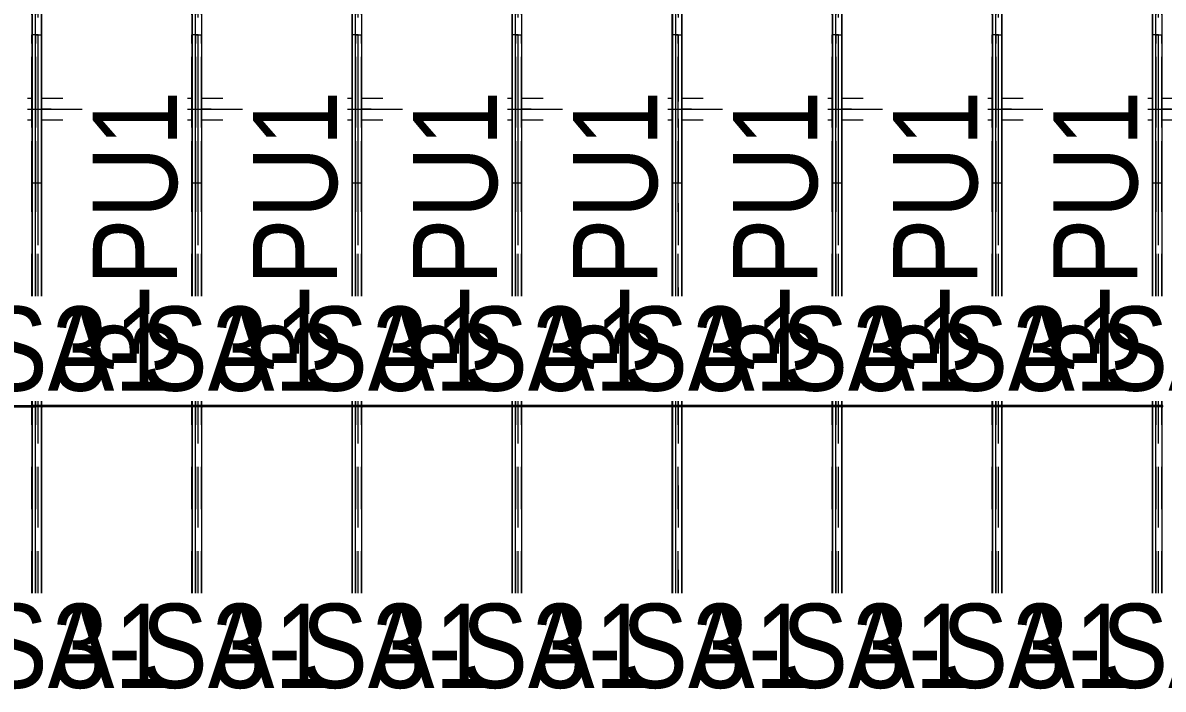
# Model space of a CAD drawing. Header units: millimetres. Extents: x -183 to 639, y -32 to 542.
# Drawn here: x 198.4 to 252.6, y 143.8 to 175.5 of the extents above; entities that cross this region are included whole.
import ezdxf

# ---------------------------------------------------------------- set-up
doc = ezdxf.new("R2010")
doc.units = ezdxf.units.MM
for name, pattern in [('XKITLINE00', [0]), ('XKITLINE01', [4, 1, -1, 1, -1]), ('XKITLINE02', [4, 2, -2]), ('XKITLINE03', [6, 3, -1, 1, -1])]:
    doc.linetypes.add(name, pattern=pattern)
for name, color, linetype, lineweight in [('Part', 2, 'Continuous', 0), ('PartMark', 7, 'Continuous', 0), ('S-grid', 1, 'Continuous', 0)]:
    doc.layers.add(name, color=color, linetype=linetype, lineweight=lineweight)
doc.styles.add('ARIAL', font='ARIAL.TTF')

# ---------------------------------------------------------------- blocks, each defined once
blk = doc.blocks.new('*A900')
at = {"layer": 'S-grid', "color": 1, "linetype": 'XKITLINE03', "lineweight": 0}
for p, q in [((198.621, 171.381), (201.226, 171.381)), ((206.226, 171.381), (208.83, 171.381)), ((213.83, 171.381), (216.435, 171.381)), ((221.435, 171.381), (224.04, 171.381)), ((229.04, 171.381), (231.645, 171.381)), ((236.645, 171.381), (239.25, 171.381)), ((244.25, 171.381), (246.855, 171.381)), ((251.855, 171.381), (279.694, 171.381))]:
    blk.add_line(p, q, dxfattribs=at)
blk = doc.blocks.new('*A932')
at = {"layer": 'Part', "color": 4, "linetype": 'XKITLINE01', "lineweight": 0}
for p, q in [((206.906, 171.396), (207.348, 171.396)), ((207.348, 171.367), (206.906, 171.367)), ((207.348, 171.396), (207.348, 171.367))]:
    blk.add_line(p, q, dxfattribs=at)
blk = doc.blocks.new('*A933')
at = {"layer": 'Part', "color": 4, "linetype": 'XKITLINE01', "lineweight": 0}
for p, q in [((214.511, 171.396), (214.953, 171.396)), ((214.953, 171.367), (214.511, 171.367)), ((214.953, 171.396), (214.953, 171.367))]:
    blk.add_line(p, q, dxfattribs=at)
blk = doc.blocks.new('*A934')
at = {"layer": 'Part', "color": 4, "linetype": 'XKITLINE01', "lineweight": 0}
for p, q in [((199.301, 171.396), (199.743, 171.396)), ((199.743, 171.367), (199.301, 171.367)), ((199.743, 171.396), (199.743, 171.367))]:
    blk.add_line(p, q, dxfattribs=at)
blk = doc.blocks.new('*A935')
at = {"layer": 'Part', "color": 4, "linetype": 'XKITLINE01', "lineweight": 0}
for p, q in [((237.326, 171.396), (237.767, 171.396)), ((237.767, 171.367), (237.326, 171.367)), ((237.767, 171.396), (237.767, 171.367))]:
    blk.add_line(p, q, dxfattribs=at)
blk = doc.blocks.new('*A936')
at = {"layer": 'Part', "color": 4, "linetype": 'XKITLINE01', "lineweight": 0}
for p, q in [((222.116, 171.396), (222.557, 171.396)), ((222.557, 171.367), (222.116, 171.367)), ((222.557, 171.396), (222.557, 171.367))]:
    blk.add_line(p, q, dxfattribs=at)
blk = doc.blocks.new('*A937')
at = {"layer": 'Part', "color": 4, "linetype": 'XKITLINE01', "lineweight": 0}
for p, q in [((229.721, 171.396), (230.162, 171.396)), ((230.162, 171.367), (229.721, 171.367)), ((230.162, 171.396), (230.162, 171.367))]:
    blk.add_line(p, q, dxfattribs=at)
blk = doc.blocks.new('*A938')
at = {"layer": 'Part', "color": 4, "linetype": 'XKITLINE01', "lineweight": 0}
for p, q in [((252.535, 171.396), (252.977, 171.396)), ((252.977, 171.367), (252.535, 171.367)), ((252.977, 171.396), (252.977, 171.367))]:
    blk.add_line(p, q, dxfattribs=at)
blk = doc.blocks.new('*A939')
at = {"layer": 'Part', "color": 4, "linetype": 'XKITLINE01', "lineweight": 0}
for p, q in [((244.931, 171.396), (245.372, 171.396)), ((245.372, 171.367), (244.931, 171.367)), ((245.372, 171.396), (245.372, 171.367))]:
    blk.add_line(p, q, dxfattribs=at)
blk = doc.blocks.new('*A1142')
at = {"layer": 'Part', "color": 7, "linetype": 'XKITLINE02', "lineweight": 0}
for p, q in [((198.793, 157.264), (198.795, 157.289)), ((198.795, 157.239), (198.793, 157.264)), ((198.795, 157.289), (198.799, 157.299)), ((198.799, 157.228), (198.795, 157.239)), ((199.323, 157.299), (198.799, 157.299)), ((198.799, 157.299), (198.804, 157.289)), ((198.804, 157.239), (198.799, 157.228)), ((199.323, 157.228), (198.799, 157.228)), ((198.804, 157.289), (198.805, 157.264)), ((198.805, 157.264), (198.804, 157.239)), ((206.906, 157.299), (206.605, 157.299)), ((206.906, 157.228), (206.605, 157.228))]:
    blk.add_line(p, q, dxfattribs=at)
at = {"layer": 'Part', "color": 2, "linetype": 'XKITLINE00', "lineweight": 0}
for p, q in [((206.605, 157.299), (199.323, 157.299)), ((206.605, 157.228), (199.323, 157.228)), ((206.928, 157.299), (206.906, 157.299)), ((206.928, 157.228), (206.906, 157.228)), ((206.924, 157.289), (206.922, 157.264)), ((206.922, 157.264), (206.924, 157.239)), ((206.928, 157.299), (206.924, 157.289)), ((206.924, 157.239), (206.928, 157.228)), ((206.932, 157.289), (206.928, 157.299)), ((206.928, 157.228), (206.932, 157.239)), ((206.934, 157.264), (206.932, 157.289)), ((206.932, 157.239), (206.934, 157.264))]:
    blk.add_line(p, q, dxfattribs=at)
blk = doc.blocks.new('*A1143')
at = {"layer": 'Part', "color": 2, "linetype": 'XKITLINE00', "lineweight": 0}
for p, q in [((236.845, 185.464), (236.845, 167.852)), ((236.856, 185.464), (236.856, 167.852)), ((236.864, 185.464), (236.864, 167.852)), ((237.024, 167.852), (237.024, 185.734)), ((237.316, 167.852), (237.316, 185.734)), ((237.326, 167.852), (237.326, 185.734)), ((237.326, 167.852), (236.845, 167.852))]:
    blk.add_line(p, q, dxfattribs=at)
at = {"layer": 'Part', "color": 7, "linetype": 'XKITLINE02', "lineweight": 0}
for p, q in [((236.854, 167.852), (236.854, 185.734)), ((237.036, 167.852), (237.036, 185.734)), ((237.135, 185.734), (237.135, 167.852)), ((237.147, 167.852), (237.147, 185.734)), ((237.307, 167.852), (237.307, 185.734)), ((237.315, 167.852), (237.315, 185.734))]:
    blk.add_line(p, q, dxfattribs=at)
blk = doc.blocks.new('*A1144')
at = {"layer": 'Part', "color": 2, "linetype": 'XKITLINE00', "lineweight": 0}
for p, q in [((221.635, 185.464), (221.635, 167.852)), ((221.646, 185.464), (221.646, 167.852)), ((221.654, 185.464), (221.654, 167.852)), ((221.814, 167.852), (221.814, 185.734)), ((222.107, 167.852), (222.107, 185.734)), ((222.116, 167.852), (222.116, 185.734)), ((222.116, 167.852), (221.635, 167.852))]:
    blk.add_line(p, q, dxfattribs=at)
at = {"layer": 'Part', "color": 7, "linetype": 'XKITLINE02', "lineweight": 0}
for p, q in [((221.645, 167.852), (221.645, 185.734)), ((221.826, 167.852), (221.826, 185.734)), ((221.925, 185.734), (221.925, 167.852)), ((221.937, 167.852), (221.937, 185.734)), ((222.097, 167.852), (222.097, 185.734)), ((222.105, 167.852), (222.105, 185.734))]:
    blk.add_line(p, q, dxfattribs=at)
blk = doc.blocks.new('*A1145')
at = {"layer": 'Part', "color": 2, "linetype": 'XKITLINE00', "lineweight": 0}
for p, q in [((206.426, 185.464), (206.426, 167.852)), ((206.436, 185.464), (206.436, 167.852)), ((206.444, 185.464), (206.444, 167.852)), ((206.605, 167.852), (206.605, 185.734)), ((206.897, 167.852), (206.897, 185.734)), ((206.906, 167.852), (206.906, 185.734)), ((206.906, 167.852), (206.426, 167.852))]:
    blk.add_line(p, q, dxfattribs=at)
at = {"layer": 'Part', "color": 7, "linetype": 'XKITLINE02', "lineweight": 0}
for p, q in [((206.435, 167.852), (206.435, 185.734)), ((206.616, 167.852), (206.616, 185.734)), ((206.716, 185.734), (206.716, 167.852)), ((206.727, 167.852), (206.727, 185.734)), ((206.888, 167.852), (206.888, 185.734)), ((206.896, 167.852), (206.896, 185.734))]:
    blk.add_line(p, q, dxfattribs=at)
blk = doc.blocks.new('*A1146')
at = {"layer": 'Part', "color": 2, "linetype": 'XKITLINE00', "lineweight": 0}
for p, q in [((252.055, 185.464), (252.055, 167.852)), ((252.065, 185.464), (252.065, 167.852)), ((252.073, 185.464), (252.073, 167.852)), ((252.234, 167.852), (252.234, 185.734)), ((252.526, 167.852), (252.526, 185.734)), ((252.535, 167.852), (252.535, 185.734)), ((252.535, 167.852), (252.055, 167.852))]:
    blk.add_line(p, q, dxfattribs=at)
at = {"layer": 'Part', "color": 7, "linetype": 'XKITLINE02', "lineweight": 0}
for p, q in [((252.064, 167.852), (252.064, 185.734)), ((252.245, 167.852), (252.245, 185.734)), ((252.345, 185.734), (252.345, 167.852)), ((252.357, 167.852), (252.357, 185.734)), ((252.517, 167.852), (252.517, 185.734)), ((252.525, 167.852), (252.525, 185.734))]:
    blk.add_line(p, q, dxfattribs=at)
blk = doc.blocks.new('*A1147')
at = {"layer": 'Part', "color": 2, "linetype": 'XKITLINE00', "lineweight": 0}
for p, q in [((244.45, 185.464), (244.45, 167.852)), ((244.46, 185.464), (244.46, 167.852)), ((244.469, 185.464), (244.469, 167.852)), ((244.629, 167.852), (244.629, 185.734)), ((244.921, 167.852), (244.921, 185.734)), ((244.931, 167.852), (244.931, 185.734)), ((244.931, 167.852), (244.45, 167.852))]:
    blk.add_line(p, q, dxfattribs=at)
at = {"layer": 'Part', "color": 7, "linetype": 'XKITLINE02', "lineweight": 0}
for p, q in [((244.459, 167.852), (244.459, 185.734)), ((244.641, 167.852), (244.641, 185.734)), ((244.74, 185.734), (244.74, 167.852)), ((244.752, 167.852), (244.752, 185.734)), ((244.912, 167.852), (244.912, 185.734)), ((244.92, 167.852), (244.92, 185.734))]:
    blk.add_line(p, q, dxfattribs=at)
blk = doc.blocks.new('*A1148')
at = {"layer": 'Part', "color": 2, "linetype": 'XKITLINE00', "lineweight": 0}
for p, q in [((229.24, 185.464), (229.24, 167.852)), ((229.251, 185.464), (229.251, 167.852)), ((229.259, 185.464), (229.259, 167.852)), ((229.419, 167.852), (229.419, 185.734)), ((229.712, 167.852), (229.712, 185.734)), ((229.721, 167.852), (229.721, 185.734)), ((229.721, 167.852), (229.24, 167.852))]:
    blk.add_line(p, q, dxfattribs=at)
at = {"layer": 'Part', "color": 7, "linetype": 'XKITLINE02', "lineweight": 0}
for p, q in [((229.249, 167.852), (229.249, 185.734)), ((229.431, 167.852), (229.431, 185.734)), ((229.53, 185.734), (229.53, 167.852)), ((229.542, 167.852), (229.542, 185.734)), ((229.702, 167.852), (229.702, 185.734)), ((229.71, 167.852), (229.71, 185.734))]:
    blk.add_line(p, q, dxfattribs=at)
blk = doc.blocks.new('*A1149')
at = {"layer": 'Part', "color": 2, "linetype": 'XKITLINE00', "lineweight": 0}
for p, q in [((214.03, 185.464), (214.03, 167.852)), ((214.041, 185.464), (214.041, 167.852)), ((214.049, 185.464), (214.049, 167.852)), ((214.209, 167.852), (214.209, 185.734)), ((214.502, 167.852), (214.502, 185.734)), ((214.511, 167.852), (214.511, 185.734)), ((214.511, 167.852), (214.03, 167.852))]:
    blk.add_line(p, q, dxfattribs=at)
at = {"layer": 'Part', "color": 7, "linetype": 'XKITLINE02', "lineweight": 0}
for p, q in [((214.04, 167.852), (214.04, 185.734)), ((214.221, 167.852), (214.221, 185.734)), ((214.321, 185.734), (214.321, 167.852)), ((214.332, 167.852), (214.332, 185.734)), ((214.492, 167.852), (214.492, 185.734)), ((214.501, 167.852), (214.501, 185.734))]:
    blk.add_line(p, q, dxfattribs=at)
blk = doc.blocks.new('*A1150')
at = {"layer": 'Part', "color": 2, "linetype": 'XKITLINE00', "lineweight": 0}
for p, q in [((198.821, 185.464), (198.821, 167.852)), ((198.831, 185.464), (198.831, 167.852)), ((198.839, 185.464), (198.839, 167.852)), ((199, 167.852), (199, 185.734)), ((199.292, 167.852), (199.292, 185.734)), ((199.301, 167.852), (199.301, 185.734)), ((199.301, 167.852), (198.821, 167.852))]:
    blk.add_line(p, q, dxfattribs=at)
at = {"layer": 'Part', "color": 7, "linetype": 'XKITLINE02', "lineweight": 0}
for p, q in [((198.83, 167.852), (198.83, 185.734)), ((199.011, 167.852), (199.011, 185.734)), ((199.111, 185.734), (199.111, 167.852)), ((199.122, 167.852), (199.122, 185.734)), ((199.283, 167.852), (199.283, 185.734)), ((199.291, 167.852), (199.291, 185.734))]:
    blk.add_line(p, q, dxfattribs=at)
blk = doc.blocks.new('*A1204')
at = {"layer": 'Part', "color": 4, "linetype": 'XKITLINE01', "lineweight": 0}
for p, q in [((198.621, 171.896), (198.821, 171.896)), ((199.301, 171.896), (201.226, 171.896)), ((206.226, 171.896), (206.426, 171.896)), ((206.906, 171.896), (208.83, 171.896)), ((213.83, 171.896), (214.03, 171.896)), ((214.511, 171.896), (216.435, 171.896)), ((221.435, 171.896), (221.635, 171.896)), ((222.116, 171.896), (224.04, 171.896)), ((229.04, 171.896), (229.24, 171.896)), ((229.721, 171.896), (231.645, 171.896)), ((236.645, 171.896), (236.845, 171.896)), ((237.326, 171.896), (239.25, 171.896)), ((244.25, 171.896), (244.45, 171.896)), ((244.931, 171.896), (246.855, 171.896)), ((251.855, 171.896), (252.055, 171.896)), ((252.535, 171.896), (253.234, 171.896)), ((198.621, 170.867), (198.821, 170.867)), ((199.301, 170.867), (201.226, 170.867)), ((206.226, 170.867), (206.426, 170.867)), ((206.906, 170.867), (208.83, 170.867)), ((213.83, 170.867), (214.03, 170.867)), ((214.511, 170.867), (216.435, 170.867)), ((221.435, 170.867), (221.635, 170.867)), ((222.116, 170.867), (224.04, 170.867)), ((229.04, 170.867), (229.24, 170.867)), ((229.721, 170.867), (231.645, 170.867)), ((236.645, 170.867), (236.845, 170.867)), ((237.326, 170.867), (239.25, 170.867)), ((244.25, 170.867), (244.45, 170.867)), ((244.931, 170.867), (246.855, 170.867)), ((251.855, 170.867), (252.055, 170.867)), ((252.535, 170.867), (253.234, 170.867))]:
    blk.add_line(p, q, dxfattribs=at)
blk = doc.blocks.new('*A1224')
at = {"layer": 'Part', "color": 7, "linetype": 'XKITLINE02', "lineweight": 0}
for p, q in [((191.188, 157.264), (191.19, 157.289)), ((191.19, 157.239), (191.188, 157.264)), ((191.19, 157.289), (191.194, 157.299)), ((191.194, 157.228), (191.19, 157.239)), ((191.194, 157.299), (191.718, 157.299)), ((191.194, 157.299), (191.199, 157.289)), ((191.199, 157.239), (191.194, 157.228)), ((191.194, 157.228), (191.718, 157.228)), ((191.199, 157.289), (191.2, 157.264)), ((191.2, 157.264), (191.199, 157.239)), ((199.301, 157.299), (199, 157.299)), ((199.301, 157.228), (199, 157.228))]:
    blk.add_line(p, q, dxfattribs=at)
at = {"layer": 'Part', "color": 2, "linetype": 'XKITLINE00', "lineweight": 0}
for p, q in [((191.718, 157.299), (199, 157.299)), ((191.718, 157.228), (199, 157.228)), ((199.323, 157.299), (199.301, 157.299)), ((199.323, 157.228), (199.301, 157.228)), ((199.319, 157.289), (199.317, 157.264)), ((199.317, 157.264), (199.319, 157.239)), ((199.323, 157.299), (199.319, 157.289)), ((199.319, 157.239), (199.323, 157.228)), ((199.327, 157.289), (199.323, 157.299)), ((199.323, 157.228), (199.327, 157.239)), ((199.329, 157.264), (199.327, 157.289)), ((199.327, 157.239), (199.329, 157.264))]:
    blk.add_line(p, q, dxfattribs=at)
blk = doc.blocks.new('*A1225')
at = {"layer": 'Part', "color": 2, "linetype": 'XKITLINE00', "lineweight": 0}
for p, q in [((199, 174.911), (198.821, 174.911)), ((198.821, 174.911), (198.821, 162.499)), ((198.831, 174.911), (198.831, 162.499)), ((198.839, 174.911), (198.839, 162.499)), ((199, 174.911), (199.301, 174.911)), ((199, 162.499), (199, 174.911)), ((199.292, 162.499), (199.292, 174.911)), ((199.301, 162.499), (199.301, 174.911)), ((198.821, 157.499), (198.821, 157.299)), ((198.821, 157.228), (198.821, 148.381)), ((198.831, 157.499), (198.831, 157.299)), ((198.831, 157.228), (198.831, 148.381)), ((198.839, 157.499), (198.839, 157.299)), ((198.839, 157.228), (198.839, 148.381)), ((199, 148.381), (199, 157.499)), ((199.292, 148.381), (199.292, 157.499)), ((199.301, 148.381), (199.301, 157.499))]:
    blk.add_line(p, q, dxfattribs=at)
at = {"layer": 'Part', "color": 7, "linetype": 'XKITLINE02', "lineweight": 0}
for p, q in [((198.83, 162.499), (198.83, 174.911)), ((199.122, 174.911), (199, 174.911)), ((199.011, 162.499), (199.011, 174.911)), ((199.111, 174.911), (199.111, 162.499)), ((199.122, 162.499), (199.122, 174.911)), ((199.283, 162.499), (199.283, 174.911)), ((199.291, 162.499), (199.291, 174.911)), ((198.821, 157.299), (198.821, 157.228)), ((198.83, 148.381), (198.83, 157.499)), ((198.831, 157.299), (198.831, 157.228)), ((198.839, 157.299), (198.839, 157.228)), ((199.011, 148.381), (199.011, 157.499)), ((199.111, 157.499), (199.111, 148.381)), ((199.122, 148.381), (199.122, 157.499)), ((199.283, 148.381), (199.283, 157.499)), ((199.291, 148.381), (199.291, 157.499))]:
    blk.add_line(p, q, dxfattribs=at)
blk = doc.blocks.new('*A1247')
at = {"layer": 'Part', "color": 2, "linetype": 'XKITLINE00', "lineweight": 0}
for p, q in [((237.024, 174.911), (236.845, 174.911)), ((236.845, 174.911), (236.845, 162.499)), ((236.856, 174.911), (236.856, 162.499)), ((236.864, 174.911), (236.864, 162.499)), ((237.024, 174.911), (237.326, 174.911)), ((237.024, 162.499), (237.024, 174.911)), ((237.316, 162.499), (237.316, 174.911)), ((237.326, 162.499), (237.326, 174.911)), ((236.845, 157.499), (236.845, 157.299)), ((236.845, 157.228), (236.845, 148.381)), ((236.856, 157.499), (236.856, 157.299)), ((236.856, 157.228), (236.856, 148.381)), ((236.864, 157.499), (236.864, 157.299)), ((236.864, 157.228), (236.864, 148.381)), ((237.024, 148.381), (237.024, 157.499)), ((237.316, 148.381), (237.316, 157.499)), ((237.326, 148.381), (237.326, 157.499))]:
    blk.add_line(p, q, dxfattribs=at)
at = {"layer": 'Part', "color": 7, "linetype": 'XKITLINE02', "lineweight": 0}
for p, q in [((236.854, 162.499), (236.854, 174.911)), ((237.147, 174.911), (237.024, 174.911)), ((237.036, 162.499), (237.036, 174.911)), ((237.135, 174.911), (237.135, 162.499)), ((237.147, 162.499), (237.147, 174.911)), ((237.307, 162.499), (237.307, 174.911)), ((237.315, 162.499), (237.315, 174.911)), ((236.845, 157.299), (236.845, 157.228)), ((236.854, 148.381), (236.854, 157.499)), ((236.856, 157.299), (236.856, 157.228)), ((236.864, 157.299), (236.864, 157.228)), ((237.036, 148.381), (237.036, 157.499)), ((237.135, 157.499), (237.135, 148.381)), ((237.147, 148.381), (237.147, 157.499)), ((237.307, 148.381), (237.307, 157.499)), ((237.315, 148.381), (237.315, 157.499))]:
    blk.add_line(p, q, dxfattribs=at)
blk = doc.blocks.new('*A1248')
at = {"layer": 'Part', "color": 2, "linetype": 'XKITLINE00', "lineweight": 0}
for p, q in [((221.814, 174.911), (221.635, 174.911)), ((221.635, 174.911), (221.635, 162.499)), ((221.646, 174.911), (221.646, 162.499)), ((221.654, 174.911), (221.654, 162.499)), ((221.814, 174.911), (222.116, 174.911)), ((221.814, 162.499), (221.814, 174.911)), ((222.107, 162.499), (222.107, 174.911)), ((222.116, 162.499), (222.116, 174.911)), ((221.635, 157.499), (221.635, 157.299)), ((221.635, 157.228), (221.635, 148.381)), ((221.646, 157.499), (221.646, 157.299)), ((221.646, 157.228), (221.646, 148.381)), ((221.654, 157.499), (221.654, 157.299)), ((221.654, 157.228), (221.654, 148.381)), ((221.814, 148.381), (221.814, 157.499)), ((222.107, 148.381), (222.107, 157.499)), ((222.116, 148.381), (222.116, 157.499))]:
    blk.add_line(p, q, dxfattribs=at)
at = {"layer": 'Part', "color": 7, "linetype": 'XKITLINE02', "lineweight": 0}
for p, q in [((221.645, 162.499), (221.645, 174.911)), ((221.937, 174.911), (221.814, 174.911)), ((221.826, 162.499), (221.826, 174.911)), ((221.925, 174.911), (221.925, 162.499)), ((221.937, 162.499), (221.937, 174.911)), ((222.097, 162.499), (222.097, 174.911)), ((222.105, 162.499), (222.105, 174.911)), ((221.635, 157.299), (221.635, 157.228)), ((221.645, 148.381), (221.645, 157.499)), ((221.646, 157.299), (221.646, 157.228)), ((221.654, 157.299), (221.654, 157.228)), ((221.826, 148.381), (221.826, 157.499)), ((221.925, 157.499), (221.925, 148.381)), ((221.937, 148.381), (221.937, 157.499)), ((222.097, 148.381), (222.097, 157.499)), ((222.105, 148.381), (222.105, 157.499))]:
    blk.add_line(p, q, dxfattribs=at)
blk = doc.blocks.new('*A1249')
at = {"layer": 'Part', "color": 2, "linetype": 'XKITLINE00', "lineweight": 0}
for p, q in [((206.605, 174.911), (206.426, 174.911)), ((206.426, 174.911), (206.426, 162.499)), ((206.436, 174.911), (206.436, 162.499)), ((206.444, 174.911), (206.444, 162.499)), ((206.605, 174.911), (206.906, 174.911)), ((206.605, 162.499), (206.605, 174.911)), ((206.897, 162.499), (206.897, 174.911)), ((206.906, 162.499), (206.906, 174.911)), ((206.426, 157.499), (206.426, 157.299)), ((206.426, 157.228), (206.426, 148.381)), ((206.436, 157.499), (206.436, 157.299)), ((206.436, 157.228), (206.436, 148.381)), ((206.444, 157.499), (206.444, 157.299)), ((206.444, 157.228), (206.444, 148.381)), ((206.605, 148.381), (206.605, 157.499)), ((206.897, 148.381), (206.897, 157.499)), ((206.906, 148.381), (206.906, 157.499))]:
    blk.add_line(p, q, dxfattribs=at)
at = {"layer": 'Part', "color": 7, "linetype": 'XKITLINE02', "lineweight": 0}
for p, q in [((206.435, 162.499), (206.435, 174.911)), ((206.727, 174.911), (206.605, 174.911)), ((206.616, 162.499), (206.616, 174.911)), ((206.716, 174.911), (206.716, 162.499)), ((206.727, 162.499), (206.727, 174.911)), ((206.888, 162.499), (206.888, 174.911)), ((206.896, 162.499), (206.896, 174.911)), ((206.426, 157.299), (206.426, 157.228)), ((206.435, 148.381), (206.435, 157.499)), ((206.436, 157.299), (206.436, 157.228)), ((206.444, 157.299), (206.444, 157.228)), ((206.616, 148.381), (206.616, 157.499)), ((206.716, 157.499), (206.716, 148.381)), ((206.727, 148.381), (206.727, 157.499)), ((206.888, 148.381), (206.888, 157.499)), ((206.896, 148.381), (206.896, 157.499))]:
    blk.add_line(p, q, dxfattribs=at)
blk = doc.blocks.new('*A1250')
at = {"layer": 'Part', "color": 2, "linetype": 'XKITLINE00', "lineweight": 0}
for p, q in [((252.234, 174.911), (252.055, 174.911)), ((252.055, 174.911), (252.055, 162.499)), ((252.065, 174.911), (252.065, 162.499)), ((252.073, 174.911), (252.073, 162.499)), ((252.234, 174.911), (252.535, 174.911)), ((252.234, 162.499), (252.234, 174.911)), ((252.526, 162.499), (252.526, 174.911)), ((252.535, 162.499), (252.535, 174.911)), ((252.055, 157.499), (252.055, 157.299)), ((252.055, 157.228), (252.055, 148.381)), ((252.065, 157.499), (252.065, 157.299)), ((252.065, 157.228), (252.065, 148.381)), ((252.073, 157.499), (252.073, 157.299)), ((252.073, 157.228), (252.073, 148.381)), ((252.234, 148.381), (252.234, 157.499)), ((252.526, 148.381), (252.526, 157.499)), ((252.535, 148.381), (252.535, 157.499))]:
    blk.add_line(p, q, dxfattribs=at)
at = {"layer": 'Part', "color": 7, "linetype": 'XKITLINE02', "lineweight": 0}
for p, q in [((252.064, 162.499), (252.064, 174.911)), ((252.357, 174.911), (252.234, 174.911)), ((252.245, 162.499), (252.245, 174.911)), ((252.345, 174.911), (252.345, 162.499)), ((252.357, 162.499), (252.357, 174.911)), ((252.517, 162.499), (252.517, 174.911)), ((252.525, 162.499), (252.525, 174.911)), ((252.055, 157.299), (252.055, 157.228)), ((252.064, 148.381), (252.064, 157.499)), ((252.065, 157.299), (252.065, 157.228)), ((252.073, 157.299), (252.073, 157.228)), ((252.245, 148.381), (252.245, 157.499)), ((252.345, 157.499), (252.345, 148.381)), ((252.357, 148.381), (252.357, 157.499)), ((252.517, 148.381), (252.517, 157.499)), ((252.525, 148.381), (252.525, 157.499))]:
    blk.add_line(p, q, dxfattribs=at)
blk = doc.blocks.new('*A1251')
at = {"layer": 'Part', "color": 2, "linetype": 'XKITLINE00', "lineweight": 0}
for p, q in [((244.629, 174.911), (244.45, 174.911)), ((244.45, 174.911), (244.45, 162.499)), ((244.46, 174.911), (244.46, 162.499)), ((244.469, 174.911), (244.469, 162.499)), ((244.629, 174.911), (244.931, 174.911)), ((244.629, 162.499), (244.629, 174.911)), ((244.921, 162.499), (244.921, 174.911)), ((244.931, 162.499), (244.931, 174.911)), ((244.45, 157.499), (244.45, 157.299)), ((244.45, 157.228), (244.45, 148.381)), ((244.46, 157.499), (244.46, 157.299)), ((244.46, 157.228), (244.46, 148.381)), ((244.469, 157.499), (244.469, 157.299)), ((244.469, 157.228), (244.469, 148.381)), ((244.629, 148.381), (244.629, 157.499)), ((244.921, 148.381), (244.921, 157.499)), ((244.931, 148.381), (244.931, 157.499))]:
    blk.add_line(p, q, dxfattribs=at)
at = {"layer": 'Part', "color": 7, "linetype": 'XKITLINE02', "lineweight": 0}
for p, q in [((244.459, 162.499), (244.459, 174.911)), ((244.752, 174.911), (244.629, 174.911)), ((244.641, 162.499), (244.641, 174.911)), ((244.74, 174.911), (244.74, 162.499)), ((244.752, 162.499), (244.752, 174.911)), ((244.912, 162.499), (244.912, 174.911)), ((244.92, 162.499), (244.92, 174.911)), ((244.45, 157.299), (244.45, 157.228)), ((244.459, 148.381), (244.459, 157.499)), ((244.46, 157.299), (244.46, 157.228)), ((244.469, 157.299), (244.469, 157.228)), ((244.641, 148.381), (244.641, 157.499)), ((244.74, 157.499), (244.74, 148.381)), ((244.752, 148.381), (244.752, 157.499)), ((244.912, 148.381), (244.912, 157.499)), ((244.92, 148.381), (244.92, 157.499))]:
    blk.add_line(p, q, dxfattribs=at)
blk = doc.blocks.new('*A1252')
at = {"layer": 'Part', "color": 2, "linetype": 'XKITLINE00', "lineweight": 0}
for p, q in [((229.419, 174.911), (229.24, 174.911)), ((229.24, 174.911), (229.24, 162.499)), ((229.251, 174.911), (229.251, 162.499)), ((229.259, 174.911), (229.259, 162.499)), ((229.419, 174.911), (229.721, 174.911)), ((229.419, 162.499), (229.419, 174.911)), ((229.712, 162.499), (229.712, 174.911)), ((229.721, 162.499), (229.721, 174.911)), ((229.24, 157.499), (229.24, 157.299)), ((229.24, 157.228), (229.24, 148.381)), ((229.251, 157.499), (229.251, 157.299)), ((229.251, 157.228), (229.251, 148.381)), ((229.259, 157.499), (229.259, 157.299)), ((229.259, 157.228), (229.259, 148.381)), ((229.419, 148.381), (229.419, 157.499)), ((229.712, 148.381), (229.712, 157.499)), ((229.721, 148.381), (229.721, 157.499))]:
    blk.add_line(p, q, dxfattribs=at)
at = {"layer": 'Part', "color": 7, "linetype": 'XKITLINE02', "lineweight": 0}
for p, q in [((229.249, 162.499), (229.249, 174.911)), ((229.542, 174.911), (229.419, 174.911)), ((229.431, 162.499), (229.431, 174.911)), ((229.53, 174.911), (229.53, 162.499)), ((229.542, 162.499), (229.542, 174.911)), ((229.702, 162.499), (229.702, 174.911)), ((229.71, 162.499), (229.71, 174.911)), ((229.24, 157.299), (229.24, 157.228)), ((229.249, 148.381), (229.249, 157.499)), ((229.251, 157.299), (229.251, 157.228)), ((229.259, 157.299), (229.259, 157.228)), ((229.431, 148.381), (229.431, 157.499)), ((229.53, 157.499), (229.53, 148.381)), ((229.542, 148.381), (229.542, 157.499)), ((229.702, 148.381), (229.702, 157.499)), ((229.71, 148.381), (229.71, 157.499))]:
    blk.add_line(p, q, dxfattribs=at)
blk = doc.blocks.new('*A1253')
at = {"layer": 'Part', "color": 2, "linetype": 'XKITLINE00', "lineweight": 0}
for p, q in [((214.209, 174.911), (214.03, 174.911)), ((214.03, 174.911), (214.03, 162.499)), ((214.041, 174.911), (214.041, 162.499)), ((214.049, 174.911), (214.049, 162.499)), ((214.209, 174.911), (214.511, 174.911)), ((214.209, 162.499), (214.209, 174.911)), ((214.502, 162.499), (214.502, 174.911)), ((214.511, 162.499), (214.511, 174.911)), ((214.03, 157.499), (214.03, 157.299)), ((214.03, 157.228), (214.03, 148.381)), ((214.041, 157.499), (214.041, 157.299)), ((214.041, 157.228), (214.041, 148.381)), ((214.049, 157.499), (214.049, 157.299)), ((214.049, 157.228), (214.049, 148.381)), ((214.209, 148.381), (214.209, 157.499)), ((214.502, 148.381), (214.502, 157.499)), ((214.511, 148.381), (214.511, 157.499))]:
    blk.add_line(p, q, dxfattribs=at)
at = {"layer": 'Part', "color": 7, "linetype": 'XKITLINE02', "lineweight": 0}
for p, q in [((214.04, 162.499), (214.04, 174.911)), ((214.332, 174.911), (214.209, 174.911)), ((214.221, 162.499), (214.221, 174.911)), ((214.321, 174.911), (214.321, 162.499)), ((214.332, 162.499), (214.332, 174.911)), ((214.492, 162.499), (214.492, 174.911)), ((214.501, 162.499), (214.501, 174.911)), ((214.03, 157.299), (214.03, 157.228)), ((214.04, 148.381), (214.04, 157.499)), ((214.041, 157.299), (214.041, 157.228)), ((214.049, 157.299), (214.049, 157.228)), ((214.221, 148.381), (214.221, 157.499)), ((214.321, 157.499), (214.321, 148.381)), ((214.332, 148.381), (214.332, 157.499)), ((214.492, 148.381), (214.492, 157.499)), ((214.501, 148.381), (214.501, 157.499))]:
    blk.add_line(p, q, dxfattribs=at)
blk = doc.blocks.new('*A1262')
at = {"layer": 'Part', "color": 7, "linetype": 'XKITLINE02', "lineweight": 0}
for p, q in [((206.398, 157.264), (206.4, 157.289)), ((206.4, 157.239), (206.398, 157.264)), ((206.4, 157.289), (206.404, 157.299)), ((206.404, 157.228), (206.4, 157.239)), ((206.928, 157.299), (206.404, 157.299)), ((206.404, 157.299), (206.408, 157.289)), ((206.408, 157.239), (206.404, 157.228)), ((206.928, 157.228), (206.404, 157.228)), ((206.408, 157.289), (206.41, 157.264)), ((206.41, 157.264), (206.408, 157.239)), ((214.511, 157.299), (214.209, 157.299)), ((214.511, 157.228), (214.209, 157.228))]:
    blk.add_line(p, q, dxfattribs=at)
at = {"layer": 'Part', "color": 2, "linetype": 'XKITLINE00', "lineweight": 0}
for p, q in [((214.209, 157.299), (206.928, 157.299)), ((214.209, 157.228), (206.928, 157.228)), ((214.533, 157.299), (214.511, 157.299)), ((214.533, 157.228), (214.511, 157.228)), ((214.528, 157.289), (214.527, 157.264)), ((214.527, 157.264), (214.528, 157.239)), ((214.533, 157.299), (214.528, 157.289)), ((214.528, 157.239), (214.533, 157.228)), ((214.537, 157.289), (214.533, 157.299)), ((214.533, 157.228), (214.537, 157.239)), ((214.539, 157.264), (214.537, 157.289)), ((214.537, 157.239), (214.539, 157.264))]:
    blk.add_line(p, q, dxfattribs=at)
blk = doc.blocks.new('*A1263')
at = {"layer": 'Part', "color": 7, "linetype": 'XKITLINE02', "lineweight": 0}
for p, q in [((214.003, 157.264), (214.005, 157.289)), ((214.005, 157.239), (214.003, 157.264)), ((214.005, 157.289), (214.009, 157.299)), ((214.009, 157.228), (214.005, 157.239)), ((214.533, 157.299), (214.009, 157.299)), ((214.009, 157.299), (214.013, 157.289)), ((214.013, 157.239), (214.009, 157.228)), ((214.533, 157.228), (214.009, 157.228)), ((214.013, 157.289), (214.015, 157.264)), ((214.015, 157.264), (214.013, 157.239)), ((222.116, 157.299), (221.814, 157.299)), ((222.116, 157.228), (221.814, 157.228))]:
    blk.add_line(p, q, dxfattribs=at)
at = {"layer": 'Part', "color": 2, "linetype": 'XKITLINE00', "lineweight": 0}
for p, q in [((221.814, 157.299), (214.533, 157.299)), ((221.814, 157.228), (214.533, 157.228)), ((222.138, 157.299), (222.116, 157.299)), ((222.138, 157.228), (222.116, 157.228)), ((222.133, 157.289), (222.132, 157.264)), ((222.132, 157.264), (222.133, 157.239)), ((222.138, 157.299), (222.133, 157.289)), ((222.133, 157.239), (222.138, 157.228)), ((222.142, 157.289), (222.138, 157.299)), ((222.138, 157.228), (222.142, 157.239)), ((222.144, 157.264), (222.142, 157.289)), ((222.142, 157.239), (222.144, 157.264))]:
    blk.add_line(p, q, dxfattribs=at)
blk = doc.blocks.new('*A1267')
at = {"layer": 'Part', "color": 7, "linetype": 'XKITLINE02', "lineweight": 0}
for p, q in [((221.608, 157.264), (221.61, 157.289)), ((221.61, 157.239), (221.608, 157.264)), ((221.61, 157.289), (221.614, 157.299)), ((221.614, 157.228), (221.61, 157.239)), ((222.138, 157.299), (221.614, 157.299)), ((221.614, 157.299), (221.618, 157.289)), ((221.618, 157.239), (221.614, 157.228)), ((222.138, 157.228), (221.614, 157.228)), ((221.618, 157.289), (221.62, 157.264)), ((221.62, 157.264), (221.618, 157.239)), ((229.721, 157.299), (229.419, 157.299)), ((229.721, 157.228), (229.419, 157.228))]:
    blk.add_line(p, q, dxfattribs=at)
at = {"layer": 'Part', "color": 2, "linetype": 'XKITLINE00', "lineweight": 0}
for p, q in [((229.419, 157.299), (222.138, 157.299)), ((229.419, 157.228), (222.138, 157.228)), ((229.743, 157.299), (229.721, 157.299)), ((229.743, 157.228), (229.721, 157.228)), ((229.738, 157.289), (229.736, 157.264)), ((229.736, 157.264), (229.738, 157.239)), ((229.743, 157.299), (229.738, 157.289)), ((229.738, 157.239), (229.743, 157.228)), ((229.747, 157.289), (229.743, 157.299)), ((229.743, 157.228), (229.747, 157.239)), ((229.749, 157.264), (229.747, 157.289)), ((229.747, 157.239), (229.749, 157.264))]:
    blk.add_line(p, q, dxfattribs=at)
blk = doc.blocks.new('*A1268')
at = {"layer": 'Part', "color": 7, "linetype": 'XKITLINE02', "lineweight": 0}
for p, q in [((229.213, 157.264), (229.214, 157.289)), ((229.214, 157.239), (229.213, 157.264)), ((229.214, 157.289), (229.219, 157.299)), ((229.219, 157.228), (229.214, 157.239)), ((229.743, 157.299), (229.219, 157.299)), ((229.219, 157.299), (229.223, 157.289)), ((229.223, 157.239), (229.219, 157.228)), ((229.743, 157.228), (229.219, 157.228)), ((229.223, 157.289), (229.225, 157.264)), ((229.225, 157.264), (229.223, 157.239)), ((237.326, 157.299), (237.024, 157.299)), ((237.326, 157.228), (237.024, 157.228))]:
    blk.add_line(p, q, dxfattribs=at)
at = {"layer": 'Part', "color": 2, "linetype": 'XKITLINE00', "lineweight": 0}
for p, q in [((237.024, 157.299), (229.743, 157.299)), ((237.024, 157.228), (229.743, 157.228)), ((237.347, 157.299), (237.326, 157.299)), ((237.347, 157.228), (237.326, 157.228)), ((237.343, 157.289), (237.341, 157.264)), ((237.341, 157.264), (237.343, 157.239)), ((237.347, 157.299), (237.343, 157.289)), ((237.343, 157.239), (237.347, 157.228)), ((237.352, 157.289), (237.347, 157.299)), ((237.347, 157.228), (237.352, 157.239)), ((237.354, 157.264), (237.352, 157.289)), ((237.352, 157.239), (237.354, 157.264))]:
    blk.add_line(p, q, dxfattribs=at)
blk = doc.blocks.new('*A1269')
at = {"layer": 'Part', "color": 7, "linetype": 'XKITLINE02', "lineweight": 0}
for p, q in [((236.817, 157.264), (236.819, 157.289)), ((236.819, 157.239), (236.817, 157.264)), ((236.819, 157.289), (236.824, 157.299)), ((236.824, 157.228), (236.819, 157.239)), ((237.347, 157.299), (236.824, 157.299)), ((236.824, 157.299), (236.828, 157.289)), ((236.828, 157.239), (236.824, 157.228)), ((237.347, 157.228), (236.824, 157.228)), ((236.828, 157.289), (236.83, 157.264)), ((236.83, 157.264), (236.828, 157.239)), ((244.931, 157.299), (244.629, 157.299)), ((244.931, 157.228), (244.629, 157.228))]:
    blk.add_line(p, q, dxfattribs=at)
at = {"layer": 'Part', "color": 2, "linetype": 'XKITLINE00', "lineweight": 0}
for p, q in [((244.629, 157.299), (237.347, 157.299)), ((244.629, 157.228), (237.347, 157.228)), ((244.952, 157.299), (244.931, 157.299)), ((244.952, 157.228), (244.931, 157.228)), ((244.948, 157.289), (244.946, 157.264)), ((244.946, 157.264), (244.948, 157.239)), ((244.952, 157.299), (244.948, 157.289)), ((244.948, 157.239), (244.952, 157.228)), ((244.957, 157.289), (244.952, 157.299)), ((244.952, 157.228), (244.957, 157.239)), ((244.958, 157.264), (244.957, 157.289)), ((244.957, 157.239), (244.958, 157.264))]:
    blk.add_line(p, q, dxfattribs=at)
blk = doc.blocks.new('*A1271')
at = {"layer": 'Part', "color": 7, "linetype": 'XKITLINE02', "lineweight": 0}
for p, q in [((244.422, 157.264), (244.424, 157.289)), ((244.424, 157.239), (244.422, 157.264)), ((244.424, 157.289), (244.428, 157.299)), ((244.428, 157.228), (244.424, 157.239)), ((244.952, 157.299), (244.428, 157.299)), ((244.428, 157.299), (244.433, 157.289)), ((244.433, 157.239), (244.428, 157.228)), ((244.952, 157.228), (244.428, 157.228)), ((244.433, 157.289), (244.435, 157.264)), ((244.435, 157.264), (244.433, 157.239)), ((252.535, 157.299), (252.234, 157.299)), ((252.535, 157.228), (252.234, 157.228))]:
    blk.add_line(p, q, dxfattribs=at)
at = {"layer": 'Part', "color": 2, "linetype": 'XKITLINE00', "lineweight": 0}
for p, q in [((252.234, 157.299), (244.952, 157.299)), ((252.234, 157.228), (244.952, 157.228)), ((252.557, 157.299), (252.535, 157.299)), ((252.557, 157.228), (252.535, 157.228)), ((252.553, 157.289), (252.551, 157.264)), ((252.551, 157.264), (252.553, 157.239)), ((252.557, 157.299), (252.553, 157.289)), ((252.553, 157.239), (252.557, 157.228)), ((252.561, 157.289), (252.557, 157.299)), ((252.557, 157.228), (252.561, 157.239)), ((252.563, 157.264), (252.561, 157.289)), ((252.561, 157.239), (252.563, 157.264))]:
    blk.add_line(p, q, dxfattribs=at)
blk = doc.blocks.new('*A1830')
at = {"layer": 'PartMark', "color": 3, "style": 'ARIAL', "width": 0.85}
blk.add_text('3-SA1', height=4, dxfattribs=at).set_placement((192.194, 143.881))
blk = doc.blocks.new('*A1831')
at = {"layer": 'PartMark', "color": 3, "style": 'ARIAL', "width": 0.85}
blk.add_text('3-SA1', height=4, dxfattribs=at).set_placement((192.194, 157.999))
blk = doc.blocks.new('*A1836')
at = {"layer": 'PartMark', "color": 3, "style": 'ARIAL', "width": 0.85}
blk.add_text('3-PU1', height=4, rotation=90.0002, dxfattribs=at).set_placement((205.726, 158.792))
blk = doc.blocks.new('*A1839')
at = {"layer": 'PartMark', "color": 3, "style": 'ARIAL', "width": 0.85}
blk.add_text('3-SA1', height=4, dxfattribs=at).set_placement((199.799, 143.881))
blk = doc.blocks.new('*A1840')
at = {"layer": 'PartMark', "color": 3, "style": 'ARIAL', "width": 0.85}
blk.add_text('3-SA1', height=4, dxfattribs=at).set_placement((199.799, 157.999))
blk = doc.blocks.new('*A1893')
at = {"layer": 'PartMark', "color": 3, "style": 'ARIAL', "width": 0.85}
blk.add_text('3-PU1', height=4, rotation=90.0002, dxfattribs=at).set_placement((243.75, 158.792))
blk = doc.blocks.new('*A1895')
at = {"layer": 'PartMark', "color": 3, "style": 'ARIAL', "width": 0.85}
blk.add_text('3-PU1', height=4, rotation=90.0002, dxfattribs=at).set_placement((228.54, 158.792))
blk = doc.blocks.new('*A1897')
at = {"layer": 'PartMark', "color": 3, "style": 'ARIAL', "width": 0.85}
blk.add_text('3-PU1', height=4, rotation=90.0002, dxfattribs=at).set_placement((213.33, 158.792))
blk = doc.blocks.new('*A1905')
at = {"layer": 'PartMark', "color": 3, "style": 'ARIAL', "width": 0.85}
blk.add_text('3-SA1', height=4, dxfattribs=at).set_placement((207.404, 143.881))
blk = doc.blocks.new('*A1906')
at = {"layer": 'PartMark', "color": 3, "style": 'ARIAL', "width": 0.85}
blk.add_text('3-SA1', height=4, dxfattribs=at).set_placement((215.009, 143.881))
blk = doc.blocks.new('*A1907')
at = {"layer": 'PartMark', "color": 3, "style": 'ARIAL', "width": 0.85}
blk.add_text('3-SA1', height=4, dxfattribs=at).set_placement((207.404, 157.999))
blk = doc.blocks.new('*A1908')
at = {"layer": 'PartMark', "color": 3, "style": 'ARIAL', "width": 0.85}
blk.add_text('3-SA1', height=4, dxfattribs=at).set_placement((215.009, 157.999))
blk = doc.blocks.new('*A1909')
at = {"layer": 'PartMark', "color": 3, "style": 'ARIAL', "width": 0.85}
blk.add_text('3-SA1', height=4, dxfattribs=at).set_placement((222.614, 143.881))
blk = doc.blocks.new('*A1910')
at = {"layer": 'PartMark', "color": 3, "style": 'ARIAL', "width": 0.85}
blk.add_text('3-SA1', height=4, dxfattribs=at).set_placement((230.219, 143.881))
blk = doc.blocks.new('*A1911')
at = {"layer": 'PartMark', "color": 3, "style": 'ARIAL', "width": 0.85}
blk.add_text('3-SA1', height=4, dxfattribs=at).set_placement((237.824, 143.881))
blk = doc.blocks.new('*A1912')
at = {"layer": 'PartMark', "color": 3, "style": 'ARIAL', "width": 0.85}
blk.add_text('3-SA1', height=4, dxfattribs=at).set_placement((222.614, 157.999))
blk = doc.blocks.new('*A1913')
at = {"layer": 'PartMark', "color": 3, "style": 'ARIAL', "width": 0.85}
blk.add_text('3-SA1', height=4, dxfattribs=at).set_placement((230.219, 157.999))
blk = doc.blocks.new('*A1914')
at = {"layer": 'PartMark', "color": 3, "style": 'ARIAL', "width": 0.85}
blk.add_text('3-SA1', height=4, dxfattribs=at).set_placement((237.824, 157.999))
blk = doc.blocks.new('*A1915')
at = {"layer": 'PartMark', "color": 3, "style": 'ARIAL', "width": 0.85}
blk.add_text('3-SA1', height=4, dxfattribs=at).set_placement((245.428, 143.881))
blk = doc.blocks.new('*A1916')
at = {"layer": 'PartMark', "color": 3, "style": 'ARIAL', "width": 0.85}
blk.add_text('3-SA1', height=4, dxfattribs=at).set_placement((245.428, 157.999))
blk = doc.blocks.new('*A1919')
at = {"layer": 'PartMark', "color": 3, "style": 'ARIAL', "width": 0.85}
blk.add_text('3-PU1', height=4, rotation=90.0002, dxfattribs=at).set_placement((236.145, 158.792))
blk = doc.blocks.new('*A1920')
at = {"layer": 'PartMark', "color": 3, "style": 'ARIAL', "width": 0.85}
blk.add_text('3-PU1', height=4, rotation=90.0002, dxfattribs=at).set_placement((220.935, 158.792))
blk = doc.blocks.new('*A1921')
at = {"layer": 'PartMark', "color": 3, "style": 'ARIAL', "width": 0.85}
blk.add_text('3-PU1', height=4, rotation=90.0002, dxfattribs=at).set_placement((251.355, 158.792))

msp = doc.modelspace()

# ---------------------------------------------------------------- block references
at = {"lineweight": 0}
for name in ['*A1150', '*A1145', '*A1149', '*A1144', '*A1148', '*A1143', '*A1147', '*A1146', '*A1225', '*A1249', '*A1253', '*A1248', '*A1252', '*A1247', '*A1251', '*A1250', '*A900', '*A1204', '*A1836', '*A1897', '*A1920', '*A1895', '*A1919', '*A1893', '*A1921', '*A934', '*A932', '*A933', '*A936', '*A937', '*A935', '*A939', '*A938', '*A1831', '*A1840', '*A1907', '*A1908', '*A1912', '*A1913', '*A1914', '*A1916', '*A1224', '*A1142', '*A1262', '*A1263', '*A1267', '*A1268', '*A1269', '*A1271', '*A1830', '*A1839', '*A1905', '*A1906', '*A1909', '*A1910', '*A1911', '*A1915']:
    msp.add_blockref(name, (0, 0), dxfattribs=at)

doc.saveas('drawing.dxf')
